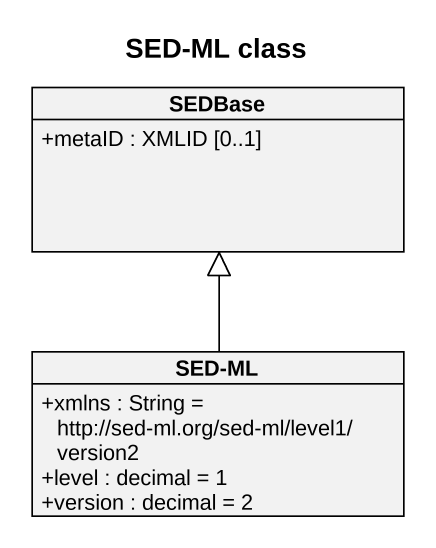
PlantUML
@startuml
title SED-ML class
hide circle
hide empty members
skinparam classAttributeIconSize 0
class SEDBase {
  +metaID : XMLID [0..1]
}
class "SED-ML" as SED_ML {
  +xmlns : String = http://sed-ml.org/sed-ml/level1/version2
  +level : decimal = 1
  +version : decimal = 2
}
SED_ML -up-|> SEDBase
@enduml
